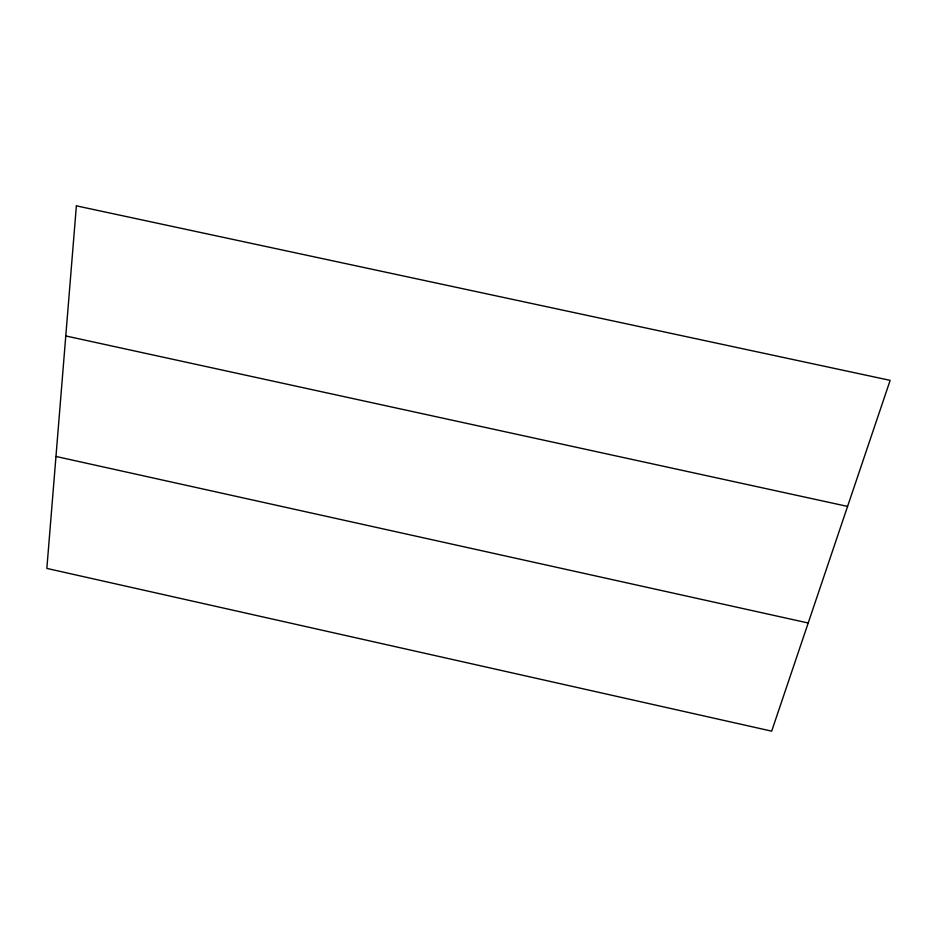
<?xml version="1.0" encoding="UTF-8"?>
<svg xmlns="http://www.w3.org/2000/svg" width="937" height="937" viewBox="0 0 937 937"><rect width="100%" height="100%" fill="white"/><g stroke="black" fill="none" stroke-linecap="round" stroke-linejoin="round"><path stroke-width="1.41" d="M65.777 335.95L847.575 506.413M55.962 456.46L808.209 623M76.377 205.847L46.85 568.419L771.678 731.153L890.15 380.363L76.377 205.847"/></g></svg>
